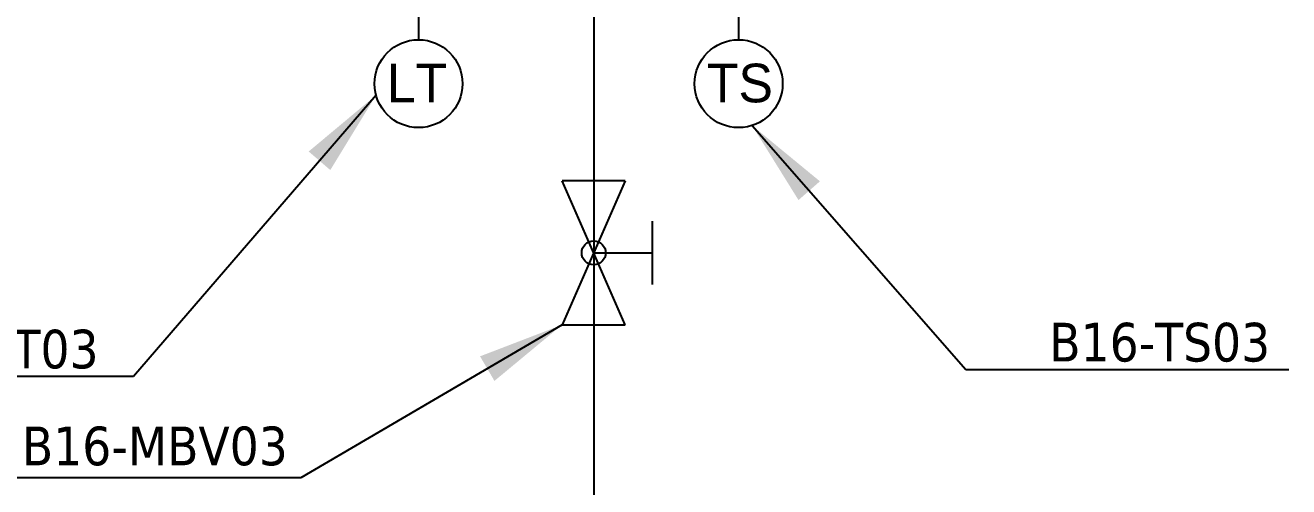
# Model space of a CAD drawing. Header units: millimetres. Extents: x -6314 to 11113, y -129 to 3675.
# Drawn here: x 8391.9 to 8756.4, y 1303.5 to 1436.8 of the extents above; entities that cross this region are included whole.
import ezdxf

# ---------------------------------------------------------------- set-up
doc = ezdxf.new("R2010")
doc.units = ezdxf.units.MM
doc.dimstyles.new('ISO-25', dxfattribs={"dimtxt": 2.5, "dimasz": 2.5, "dimexe": 1.25, "dimexo": 0.625, "dimtad": 1, "dimtxsty": 'Standard', "dimcen": 2.5, "dimadec": 0, "dimazin": 0, "dimtfac": 1, "dimtmove": 0, "dimatfit": 3, "dimfxl": 1, "dimarcsym": 0})

msp = doc.modelspace()

# ---------------------------------------------------------------- linework, layer by layer
for p, q in [((8505.35, 1518.16), (8505.35, 1432.58)), ((8597.69, 1510.05), (8597.69, 1432.58))]:
    msp.add_line(p, q)
at = {"linetype": 'Continuous', "lineweight": -3}
for p, q in [((8565, 1350.26), (8546.75, 1391.85)), ((8565, 1391.85), (8546.75, 1350.26)), ((8565, 1391.85), (8546.75, 1391.85)), ((8572.84, 1361.96), (8572.84, 1380.15)), ((8555.88, 1371.06), (8572.84, 1371.06)), ((8546.75, 1350.26), (8565, 1350.26))]:
    msp.add_line(p, q, dxfattribs=at)
msp.add_lwpolyline([(8555.88, 1446.23), (8555.88, 1300.93)])
for centre, radius in [((8505.35, 1419.89), 12.69), ((8597.69, 1419.89), 12.69), ((8555.88, 1371.06), 3.45)]:
    msp.add_circle(centre, radius)

# ---------------------------------------------------------------- texts
at = {"width": 777.1843}
for s, insert, char_height, attachment_point in [('LT', (8496.19, 1425.67), 11.166, 1), ('TS', (8588.52, 1425.67), 11.166, 1), ('{\\fTahoma|b0|i0|c0|p34;B16-LT03}', (8350.35, 1348.86), 11.1664, 1), ('{\\fTahoma|b0|i0|c0|p34;B16-TS03}', (8751.04, 1350.85), 11.1664, 3), ('{\\fTahoma|b0|i0|c0|p34;B16-MBV03}', (8467.64, 1320.89), 11.1664, 3)]:
    msp.add_mtext(s, dxfattribs=dict(at, insert=insert, char_height=char_height, attachment_point=attachment_point))

# ---------------------------------------------------------------- leaders
at = {"linetype": 'Continuous', "lineweight": -3}
for points in [[(8493.1, 1416.57), (8423.1, 1335.36), (8344.99, 1335.36)], [(8601.59, 1407.81), (8663.26, 1337.35), (8756.4, 1337.35)], [(8546.75, 1350.26), (8471.35, 1306.11), (8377.64, 1306.11)]]:
    msp.add_leader(points, dimstyle='ISO-25', override={"dimscale": 10, "dimtad": 0}, dxfattribs=at)

doc.saveas('drawing.dxf')
